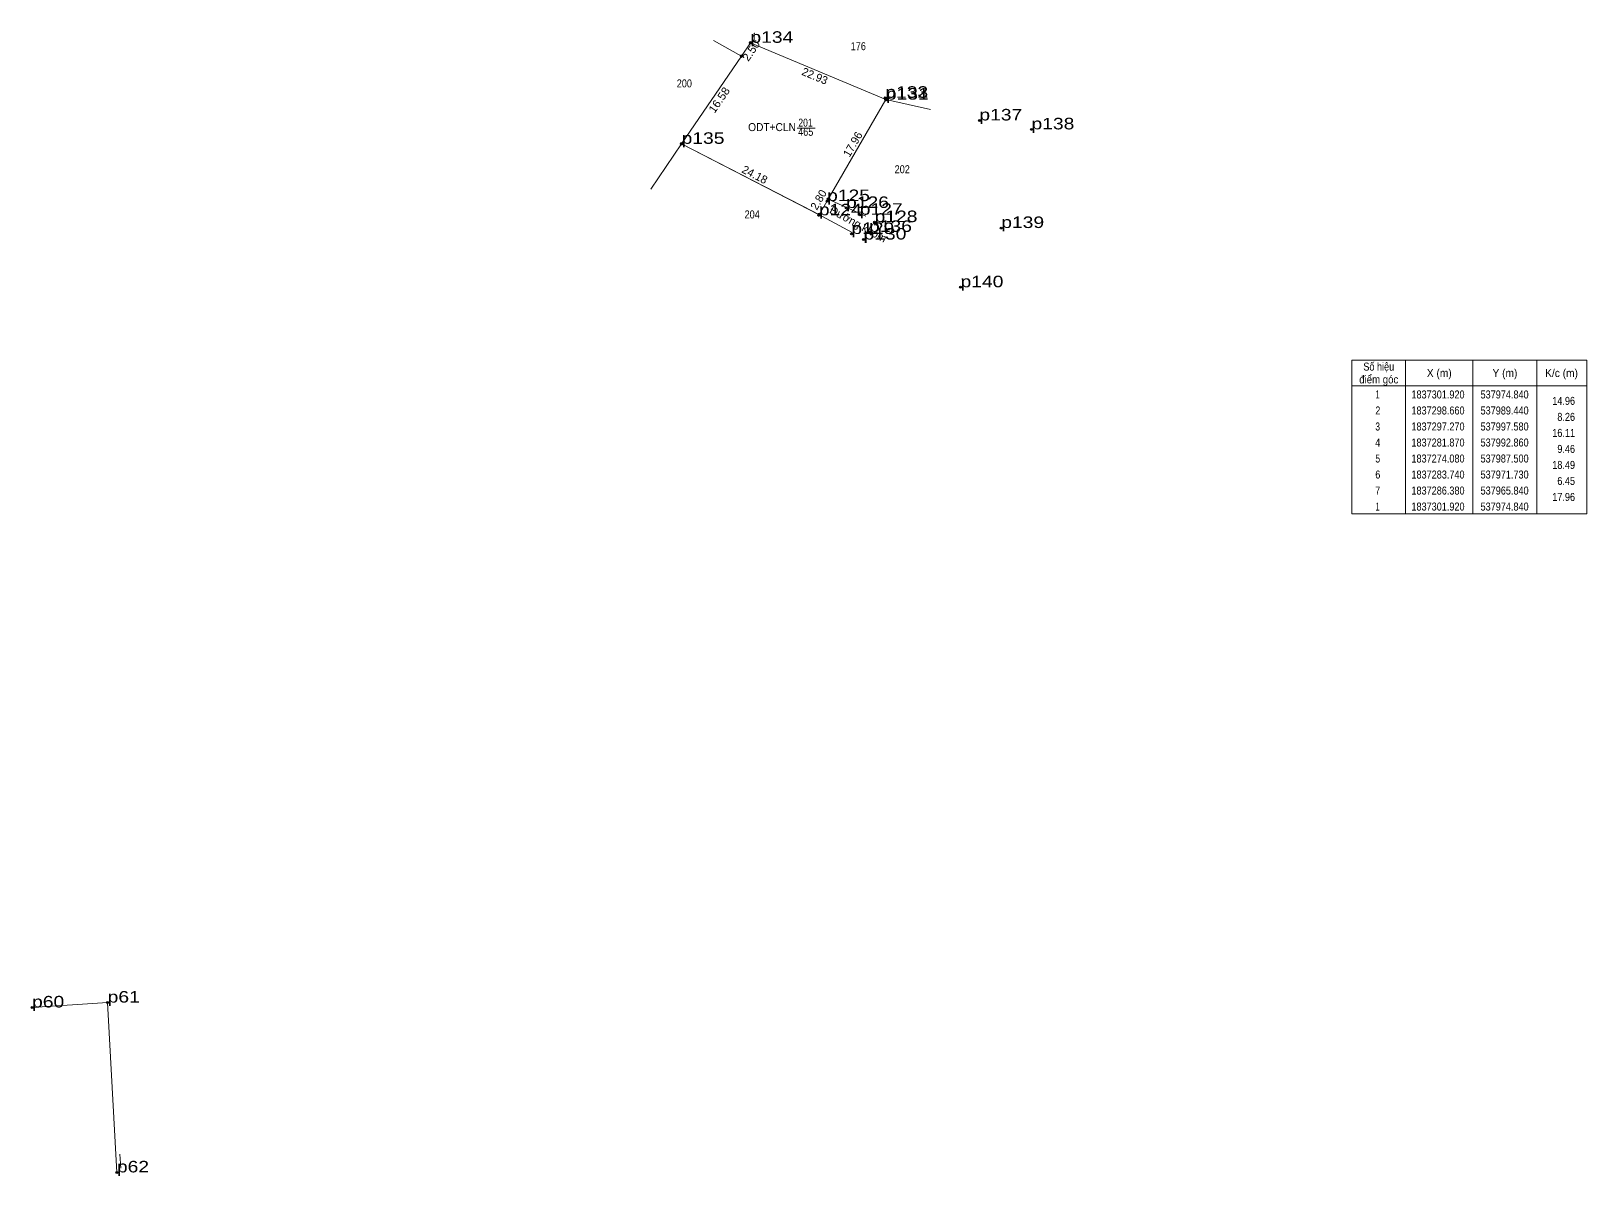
# Model space of a CAD drawing. Header units: metres. Extents: x 536317 to 552141, y 1827901 to 1839668.
# Drawn here: x 537841.4 to 538084.3, y 1837133.9 to 1837312.6 of the extents above; entities that cross this region are included whole.
import ezdxf
from ezdxf.enums import TextEntityAlignment as Align

# ---------------------------------------------------------------- set-up
doc = ezdxf.new("R2010")
doc.units = ezdxf.units.M
doc.header["$LTSCALE"] = 0.6
doc.header["$PDMODE"] = 32
doc.header["$PDSIZE"] = 0.3
for name, color, linetype, lineweight in [('1', 7, 'Continuous', 13), ('10', 7, 'Continuous', 13), ('36', 7, 'Continuous', 13), ('63', 7, 'Continuous', 13)]:
    doc.layers.add(name, color=color, linetype=linetype, lineweight=lineweight)
for name, color, linetype in [('12', 7, 'Continuous'), ('13', 7, 'Continuous'), ('7', 7, 'Continuous')]:
    doc.layers.add(name, color=color, linetype=linetype)

msp = doc.modelspace()

# ---------------------------------------------------------------- hatches: boundary and pattern name
at = {"layer": '63'}
for points in [[(537953.89, 1837310.78, 1), (537953.49, 1837310.78, 1)], [(537952.48, 1837308.71, 1), (537952.08, 1837308.71, 1)], [(537975.04, 1837301.92, 1), (537974.64, 1837301.92, 1)], [(537943.14, 1837295.01, 1), (537942.74, 1837295.01, 1)], [(537966.04, 1837286.38, 1), (537965.64, 1837286.38, 1)], [(537964.63, 1837283.98, 1), (537964.23, 1837283.98, 1)]]:
    msp.add_hatch(color=256, dxfattribs=at).paths.add_polyline_path(points)

# ---------------------------------------------------------------- linework, layer by layer
at = {"layer": '1'}
msp.add_lwpolyline([(537953.69, 1837310.78), (537974.84, 1837301.92), (537965.84, 1837286.38), (537964.44, 1837283.95), (537942.94, 1837295.01), (537952.28, 1837308.71)], close=True, dxfattribs=at)
at = {"layer": '10'}
for p, q in [((537942.94, 1837295.01), (537952.28, 1837308.71)), ((537981.79, 1837300.37), (537974.84, 1837301.92)), ((537942.94, 1837295.01), (537963.48, 1837284.47)), ((537971.73, 1837283.74), (537965.84, 1837286.38)), ((537963.48, 1837284.47), (537969.59, 1837281.19)), ((537853.31, 1837160.95), (537841.51, 1837160.19)), ((537853.31, 1837160.95), (537854.76, 1837134.44)), ((537855.36, 1837135.08), (537855.2, 1837137.26))]:
    msp.add_line(p, q, dxfattribs=at)
for points in [[(537947.9, 1837311.16), (537952.28, 1837308.71), (537953.69, 1837310.78)], [(537964.44, 1837283.95), (537965.84, 1837286.38), (537974.84, 1837301.92), (537953.69, 1837310.78)]]:
    msp.add_lwpolyline(points, dxfattribs=at)
at = {"layer": '36'}
msp.add_line((537938.11, 1837287.92), (537942.94, 1837295.01), dxfattribs=at)
at = {"layer": '63'}
for p, q in [((537960.99, 1837297.47), (537963.8, 1837297.47)), ((538056.01, 1837261.23), (538056.01, 1837237.23)), ((538066.51, 1837261.23), (538066.51, 1837237.23)), ((538076.51, 1837261.23), (538076.51, 1837237.23)), ((538047.61, 1837257.23), (538084.31, 1837257.23))]:
    msp.add_line(p, q, dxfattribs=at)
msp.add_lwpolyline([(538047.61, 1837261.23), (538084.31, 1837261.23), (538084.31, 1837237.23), (538047.61, 1837237.23)], close=True, dxfattribs=at)
for centre in [(537953.69, 1837310.78), (537952.28, 1837308.71), (537974.84, 1837301.92), (537942.94, 1837295.01), (537965.84, 1837286.38), (537964.43, 1837283.98)]:
    msp.add_circle(centre, 0.2, dxfattribs=at)
at = {"layer": '7'}
for p in [(537953.69, 1837310.78), (537974.75, 1837302.2), (537974.84, 1837301.92), (537989.44, 1837298.66), (537997.58, 1837297.27), (537942.94, 1837295.01), (537965.66, 1837286.07), (537968.62, 1837285), (537964.38, 1837283.85), (537970.76, 1837283.94), (537973.08, 1837282.79), (537969.45, 1837280.94), (537972.21, 1837281.26), (537992.86, 1837281.87), (537971.35, 1837280.07), (537986.5, 1837272.62), (537841.51, 1837160.19), (537853.31, 1837160.95), (537854.76, 1837134.44)]:
    msp.add_point(p, dxfattribs=at)

# ---------------------------------------------------------------- texts
at = {"layer": '1'}
for s, width, p in [('ODT+CLN', 0.95, (537957.06, 1837297)), ('465', 0.85, (537962.325, 1837296.27)), ('201', 0.8, (537962.29, 1837297.69)), ('202', 0.85, (537977.395, 1837290.42))]:
    msp.add_text(s, height=1.25, dxfattribs=dict(at, width=width)).set_placement(p, align=Align.CENTER)
at = {"layer": '12', "width": 1.25}
for s, p in [('p134', (537953.69, 1837310.78)), ('p132', (537974.75, 1837302.2)), ('p133', (537974.75, 1837302.2)), ('p131', (537974.84, 1837301.92)), ('p137', (537989.44, 1837298.66)), ('p138', (537997.58, 1837297.27)), ('p135', (537942.94, 1837295.01)), ('p125', (537965.66, 1837286.07)), ('p124', (537964.38, 1837283.85)), ('p126', (537968.62, 1837285)), ('p127', (537970.76, 1837283.94)), ('p129', (537969.45, 1837280.94)), ('p136', (537972.21, 1837281.26)), ('p128', (537973.08, 1837282.79)), ('p139', (537992.86, 1837281.87)), ('p130', (537971.35, 1837280.07)), ('p140', (537986.5, 1837272.62)), ('p60', (537841.51, 1837160.19)), ('p61', (537853.31, 1837160.95)), ('p62', (537854.76, 1837134.44))]:
    msp.add_text(s, height=1.8, dxfattribs=at).set_placement(p)
at = {"layer": '13', "width": 0.85}
for s, p in [('176', (537970.535, 1837309.63)), ('200', (537943.37, 1837303.82)), ('204', (537953.96, 1837283.37))]:
    msp.add_text(s, height=1.25, dxfattribs=at).set_placement(p, align=Align.CENTER)
at = {"layer": '63'}
for s, width, p in [(' 1', 0.75, (537954.67, 1837311.11)), ('14.96', 0.85, (538082.46, 1837254.26)), ('8.26', 0.85, (538082.46, 1837251.76)), ('16.11', 0.85, (538082.46, 1837249.26)), ('9.46', 0.85, (538082.46, 1837246.76)), ('18.49', 0.85, (538082.46, 1837244.26)), ('6.45', 0.85, (538082.46, 1837241.76)), ('17.96', 0.85, (538082.46, 1837239.26))]:
    msp.add_text(s, height=1.25, dxfattribs=dict(at, width=width)).set_placement(p, align=Align.RIGHT)
at = {"layer": '63', "width": 1.05}
for s, rotation, p in [('2.50', 55.739, (537954.321, 1837309.193)), ('16.58', 55.716, (537949.33, 1837301.503))]:
    msp.add_text(s, height=1.25, rotation=rotation, dxfattribs=at).set_placement(p, align=Align.CENTER)
at = {"layer": '63'}
for s, rotation, p in [('22.93', 337.271, (537963.503, 1837305.021)), ('17.96', 59.923, (537970.21, 1837294.632)), ('24.18', 332.778, (537954.079, 1837289.643)), ('2.80', 60.052, (537964.873, 1837285.973)), ('Đường khóm', 331.103, (537970.228, 1837281.926))]:
    msp.add_text(s, height=1.25, rotation=rotation, dxfattribs=at).set_placement(p, align=Align.CENTER)
for s, width, p in [('Số hiệu', 0.85, (538051.81, 1837259.61)), ('điểm góc', 0.9, (538051.81, 1837257.61)), ('X (m)', 0.95, (538061.26, 1837258.61)), ('Y (m)', 0.95, (538071.515, 1837258.61)), ('K/c (m)', 0.95, (538080.355, 1837258.61)), (' 1', 0.75, (538051.46, 1837255.26)), ('1837301.920', 0.85, (538061.06, 1837255.26)), ('537974.840', 0.85, (538071.46, 1837255.26)), (' 2', 0.85, (538051.465, 1837252.76)), ('1837298.660', 0.85, (538061.06, 1837252.76)), ('537989.440', 0.85, (538071.46, 1837252.76)), (' 3', 0.8, (538051.455, 1837250.26)), ('1837297.270', 0.85, (538061.06, 1837250.26)), ('537997.580', 0.85, (538071.46, 1837250.26)), (' 4', 0.85, (538051.46, 1837247.76)), ('1837281.870', 0.85, (538061.06, 1837247.76)), ('537992.860', 0.85, (538071.46, 1837247.76)), (' 5', 0.8, (538051.465, 1837245.26)), ('1837274.080', 0.85, (538061.06, 1837245.26)), ('537987.500', 0.85, (538071.46, 1837245.26)), (' 6', 0.85, (538051.465, 1837242.76)), ('1837283.740', 0.85, (538061.06, 1837242.76)), ('537971.730', 0.85, (538071.46, 1837242.76)), (' 7', 0.8, (538051.465, 1837240.26)), ('1837286.380', 0.85, (538061.06, 1837240.26)), ('537965.840', 0.85, (538071.46, 1837240.26)), (' 1', 0.75, (538051.46, 1837237.76)), ('1837301.920', 0.85, (538061.06, 1837237.76)), ('537974.840', 0.85, (538071.46, 1837237.76))]:
    msp.add_text(s, height=1.25, dxfattribs=dict(at, width=width)).set_placement(p, align=Align.CENTER)

doc.saveas('drawing.dxf')
